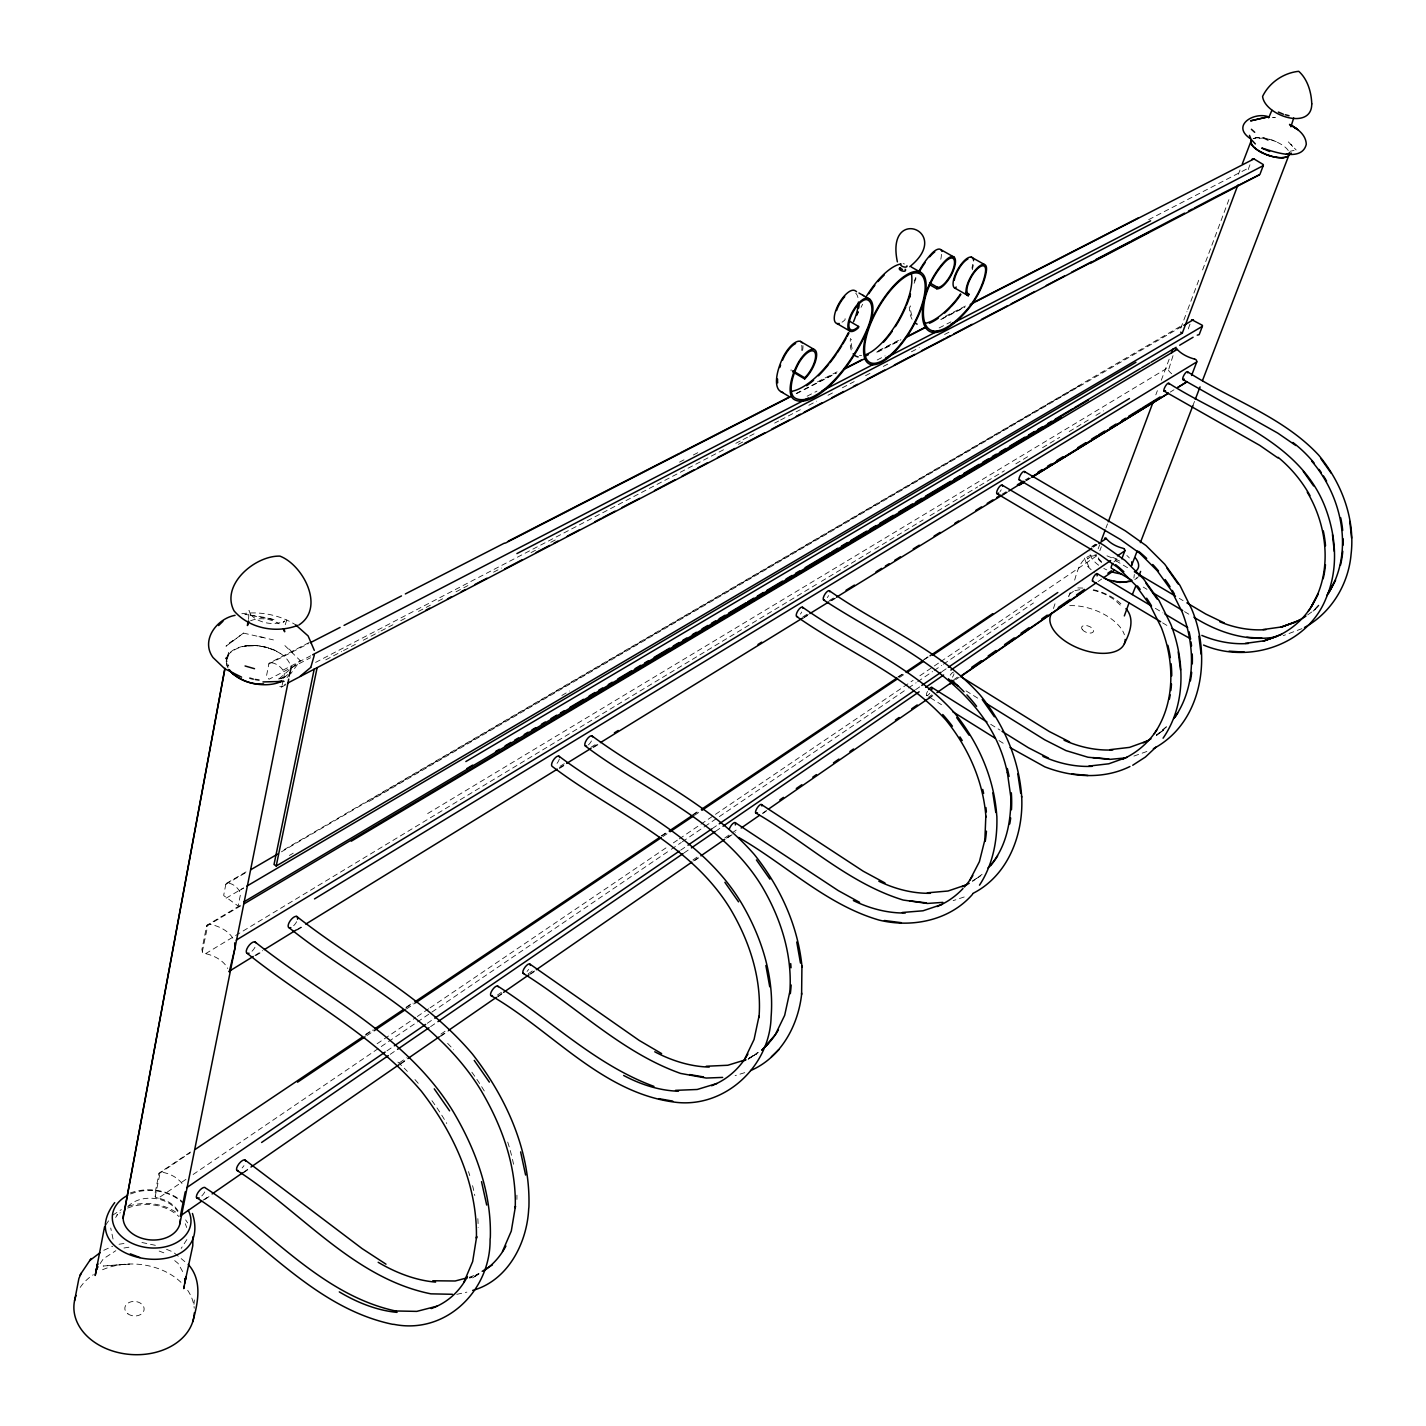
<?xml version="1.0" encoding="UTF-8"?>
<svg xmlns="http://www.w3.org/2000/svg" width="1426" height="1426" viewBox="0 0 1426 1426"><rect width="100%" height="100%" fill="white"/><g stroke="black" fill="none" stroke-linecap="round" stroke-linejoin="round"><path stroke-width="0.75" stroke-dasharray="5 3.75" d="M1084.366 558.083L1087.592 566.318L1094.384 572.842M791.073 370.867L791.091 369.708M226.235 660.612L228.73 652.27L226.271 659.739L225.754 657.832L228.784 666.12L227.839 664.676M193.989 1304.309L194.328 1299.942M290.779 670.47L291.546 666.352L289.318 673.856L290.476 672.323L283.774 677.885L285.075 676.94L278.712 678.954M248.587 619.401L249.015 610.488L250.833 615.266L249.764 613.804C258.231 623.198 272.919 625.871 284.558 621.344L283.114 622.253L287.054 619.098L285.147 624.998M190.478 1152.03L159.088 1173.099L154.757 1194.489L155.452 1196.984M239.924 905.563L206.77 925.331L201.886 949.556L202.599 952.318A5.508 3.601 12.7 0 0 203.775 953.049A5.704 3.529 14.2 0 0 205.647 953.673A30.427 20.231 7.9 0 1 227.75 968.521M155.131 1196.753L160.158 1172.564M202.26 952.033L207.929 924.672A5.526 4.563 13.3 0 1 209.319 924.369L211.28 924.547A30.641 20.142 8.2 0 1 233.543 939.449M225.825 884.298L223.793 894.744A2.852 2.086 33.7 0 0 223.846 895.706L238.035 905.902A2.834 1.248 76.4 0 0 238.338 905.207L240.406 894.762A2.834 1.248 77 0 0 240.459 893.728C239.318 888.238 231.565 881.856 226.235 883.514A2.87 2.086 34.6 0 0 225.843 884.298L246.983 871.946M309.175 642.52L269.264 663.108A3.03 2.299 37.2 0 0 268.837 663.981L266.573 675.55A3.012 2.299 36.3 0 0 266.626 676.601L269.033 679.257L310.529 657.742M283.114 680.291L281.974 686.066L285.913 683.999M283.507 678.366L284.273 674.498A3.012 1.39 78.7 0 0 284.255 672.751C282.455 667.475 275.093 662.056 269.621 662.787M289.139 676.922L290.886 668.206M1053.457 608.545L1055.062 603.501M1173.01 355.662L1168.518 369.994M1074.669 580.115C1077.699 569.152 1082.174 553.805 1096.665 554.839M1098.145 548.85L1099.713 544.696M1105.934 528.048L1107.503 523.877M1155.826 394.842L1157.377 390.688M1161.281 380.279L1169.855 357.373M1180.764 328.247L1186.985 311.599M1187.769 309.513L1199.462 278.284M1202.581 269.96L1204.917 263.721M1205.701 261.635L1229.854 197.127M1238.428 174.222L1239.996 170.068M1099.838 550.757L1101.353 546.728M1189.997 324.183L1188.535 328.069A1.872 1.283 83.7 0 0 1188.446 329.174L1189.017 330.547M1248.713 169.534L1248.623 169.124A1.943 1.39 86.6 0 1 1248.766 167.947L1250.317 163.794M1192.92 405.572L1194.507 401.419M227.019 659.115L229.123 653.946A32.709 19.091 10.2 0 0 227.304 666.192M1070.249 592.432L1068.68 596.46L1069.928 593.662L1069.25 594.499L1074.438 590.596L1073.457 590.952L1081.906 589.259M186.877 1239.55L181.191 1248.392M284.897 645.604L300.226 660.595L290.69 673.803L281.029 678.776M100.141 1263.596L103.332 1258.819L115.809 1250.709M115.649 1217.447L117.734 1214.328L116.7 1215.041L120.354 1212.724M105.774 1224.987L109.445 1219.551M1133.902 578.047L1134.33 574.464M1166.201 726.814L1156.45 735.317A121.299 97.289 54.1 0 0 1166.539 726.868M1318.604 605.123L1314.398 609.686A111.442 93.884 53.7 0 0 1318.907 605.266L1312.989 611.219M1317.285 606.977L1314.469 610.025L1317.428 606.852M279.799 686.619L281.653 686.869A2.995 1.39 78.1 0 0 281.974 686.084M1166.521 726.886L1156.557 735.139M243.489 633.091L225.985 646.21L243.489 633.091L273.435 639.918M278.961 678.901L300.226 660.595M1134.775 579.633L1138.037 577.12M1307.678 614.909L1312.776 611.255M1156.45 735.317L1163.616 730.201L1158.304 733.73M980.393 875.885L973.976 880.252M399.458 1062.762L406.695 1057.771M440.937 1034.1L446.516 1030.249M497.335 995.134L501.382 992.336M528.19 973.815L533.627 970.054M692.911 859.967L699.221 855.618M724.871 837.9L737.919 828.88M928.13 697.439L931.873 694.854M953.851 679.667L957.506 677.136M203.116 1200.157L208.927 1196.147M243.668 1172.101L249.996 1167.734M400.706 1063.493L406.463 1059.518M440.295 1036.114L447.479 1031.141M497.924 996.257L503.414 992.46M530.632 973.637L534.5 970.963M693.606 860.912L699.132 857.097M726.494 838.167L730.219 835.583M762.874 812.998L766.511 810.485M928.665 698.348L934.066 694.605M955.67 679.649L959.27 677.172M204.881 1199.462L210.371 1195.665M243.293 1172.903L248.784 1169.106M400.563 1064.081L406.054 1060.284M440.812 1036.256L448.12 1031.194M497.496 997.024L502.986 993.227M530.419 974.243L534.073 971.712M695.05 860.359L698.704 857.828M727.973 837.579L735.281 832.517M762.589 813.622L766.225 811.109M927.916 699.239L933.37 695.478M1098.002 581.594L1101.656 579.063M390.171 1054.367L396.588 1049.964M430.581 1026.667L436.267 1022.763M684.052 852.944L690.255 848.684M715.709 831.233L722.608 826.51M386.999 1050.819L392.845 1046.827M427.319 1023.28L432.934 1019.43M680.612 850.217L686.566 846.153M712.287 828.577L719.239 823.818M915.581 689.685L919.966 686.69M942.016 671.61L946.507 668.562M185.915 1179.391L158.339 1198.143A28.627 20.837 5.4 0 1 178.981 1212.777M193.116 1174.489L670.47 849.843M671.289 849.29L681.325 842.463M682.323 841.786L704.391 826.777M704.854 826.456L906.633 689.221M908.469 687.974L916.134 682.769M917.667 681.717L932.586 671.575M934.208 670.47L941.713 665.354M943.406 664.213L1033.493 602.948M377.106 1043.743L415.768 1017.522M417.283 1016.506L428.656 1008.788M430.064 1007.843L666.388 847.614M673.339 842.891L677.421 840.146M679.257 838.898L913.103 680.345M919.877 675.764L938.896 662.858M940.732 661.611L1096.505 555.997M365.858 1034.26L371.402 1030.535M406.481 1006.97L412.025 1003.262M661.201 835.921L666.744 832.214M692.59 814.852L698.116 811.127M897.774 677.065L903.318 673.339M923.656 659.685L929.199 655.96M1091.835 546.728L1095.542 544.233M158.714 1173.901L190.157 1152.796M365.288 1035.151L373.238 1029.822M405.661 1008.039L412.987 1003.12M661.735 836.028L667.279 832.303M693.179 814.906L699.506 810.663M898.451 677.029L903.995 673.304M924.333 659.632L928.201 657.047M366.821 1035.615L373.238 1031.301M406.481 1008.948L416.053 1002.514M662.84 836.616L668.669 832.695M694.515 815.315L700.932 811.002M899.467 677.528L905.189 673.678M1093.35 547.192L1097.04 544.714M972.443 880.983L979.769 876.152M749.167 1058.092L757.616 1052.602M748.24 1059.072L758.4 1052.477M103.777 1250.299L112.725 1246.217M748.169 1059.144L756.422 1053.85L749.256 1058.128M112.672 1215.166L121.353 1209.622M229.301 642.894L233.472 640.292M560.044 766.297L565.659 762.839M590.899 747.313L597.476 743.267M802.963 616.781L807.045 614.267M829.183 600.649L834.798 597.191M1002.318 494.073L1006.132 491.738M1025.08 480.063L1028.877 477.728M254.969 955.402L262.705 950.643M296.786 929.645L303.898 925.26M559.188 768.008L565.641 764.033M592.913 747.242L599.722 743.035M804.211 617.066L808.292 614.553M830.467 600.899L834.513 598.403M1003.013 494.608L1007.808 491.649M1026.007 480.455L1029.643 478.209M1026.738 480.473L1030.517 478.156M255.789 955.58L261.546 952.033M297.303 929.984L303.168 926.383M559.598 768.329L566.086 764.336M593.59 747.384L599.259 743.891M803.284 618.171L808.952 614.677M831.661 600.667L835.458 598.332M1002.941 495.143L1007.825 492.13M1170.211 392.114L1173.972 389.797M205.647 953.637L817.169 583.947M821.394 581.398L873.692 549.776M874.762 549.117L923.139 519.884M930.055 515.695L951.017 503.021M952.925 501.863L977.701 486.89M979.609 485.731L1004.403 470.758M1015.829 463.842L1029.34 455.678M1042.531 447.711L1059.678 437.336M1069.215 431.579L1088.27 420.046M1095.899 415.429L1103.528 410.831M427.657 813.569L1168.66 367.266M206.378 926.258L240.78 905.795M226.146 898.166L243.418 888.006M239.283 890.59L245.022 887.204M289.371 855.457L293.239 853.194M561.862 695.478L569.544 690.968M226.574 883.247L247.678 870.93M284.148 849.629L1182.439 325.164M281.421 851.839L1079.767 385.537M369.12 801.412L1181.922 326.447M325.788 659.828L341.58 651.575M343.523 650.559L355.395 644.356M363.238 640.256L379.084 631.985M380.992 630.987L392.899 624.766M400.706 620.684L406.713 617.547M418.442 611.415L430.402 605.177M438.156 601.112L444.217 597.957M456.053 591.772L467.906 585.587M493.556 572.183L501.453 568.065M531.06 552.593L538.957 548.475M550.793 542.29L556.728 539.188M738.312 444.342L744.229 441.258M281.421 687.118L285.343 685.05M315.609 662.395L725.281 448.834M735.816 443.326L741.734 440.242M743.053 439.565L748.989 436.463M749.63 436.124L755.548 433.041M774.657 423.076L778.614 421.026M780.592 419.993L800.342 409.69M808.827 405.269L816.706 401.152M828.007 395.269L834.46 391.9M842.356 387.783L854.192 381.615M865.529 375.698L871.946 372.364M883.318 366.429L889.236 363.345M911.41 351.794L919.307 347.677M944.547 334.504L950.857 331.224M283.079 670.095L310.743 655.782M679.525 462.131L685.46 459.065M693.357 454.983L699.293 451.917M807.098 396.196L816.991 391.098M877.168 359.994L885.083 355.894M939.128 327.962L950.928 321.866M1148.661 219.675L1248.766 167.947M817.312 381.972L837.08 371.847M878.559 350.582L900.198 339.477M945.438 316.287L967.078 305.182M268.819 663.981L308.426 643.661M796.189 393.433L835.796 373.113M876.669 352.151L900.893 339.727M941.998 318.622L963.798 307.446M796.51 393.683L836.474 373.184M877.721 352.026L897.56 341.83M940.768 319.656L964.849 307.303M1301.92 628.652L1283.222 635.675M1146.878 751.484L1133.153 756.35M964.208 896.972L953.138 900.644M744.746 1072.655L735.121 1075.632M128.803 1206.146C144.882 1200.87 163.794 1203.401 177.501 1213.294M127.627 1208.072C144.507 1201.441 165.452 1204.025 178.927 1216.521M130.319 1192.974C147.609 1186.753 168.678 1189.623 182.599 1201.886M250.584 620.756C259.871 616.995 270.637 618.706 279.104 623.768M469.279 1277.268L478.833 1273.685L469.635 1278.035A165.113 102.779 55.1 0 0 478.922 1273.864M1289.924 151.316L1294.077 150.407M456.783 1294.345L466.872 1292.134M1093.118 545.481L1096.772 544.732M1096.237 555.302L1090.89 556.336L1091.71 555.766L1087.325 558.992L1087.878 558.029L1086.719 562.004L1089.214 567.53M123.973 1248.017L132.547 1246.645M119.035 1244.256L124.668 1243.383M241.832 613.75C260.905 610.97 280.94 615.159 297.089 625.729M244.719 646.067L245.914 645.942M125.238 1264.238L103.171 1266.038L131.352 1263.989M253.454 645.8L244.523 646.21A32.709 19.091 10.2 0 1 278.034 651.985M1077.842 587.922L1084.437 588.1M1272.277 117.395L1275.29 117.627L1273.347 117.449M141.923 1242.492L156.985 1245.664M258.962 636.656L266.412 637.868M1264.327 138.072L1272.063 140.105M1093.403 589.687C1104.455 592.414 1115.221 597.654 1123.118 605.961M1093.172 590.311C1103.884 592.681 1113.991 598.064 1121.353 606.264M1106.986 555.837L1122.957 562.379M166.539 1249.336L173.116 1252.01L184.845 1261.618M159.159 1251.048L166.414 1253.811M1112.458 557.334L1117.717 559.366M1271.689 139.944L1277.072 142.101M280.726 653.643C265.379 644.588 242.598 640.898 228.606 654.231L226.181 661.664L227.643 665.657M1179.32 598.385L1183.099 600.631M1143.242 587.102L1146.967 589.312M1115.738 560.685L1130.622 569.527M1184.525 611.629L1190.175 614.998M1155.345 608.332L1162.956 612.859M1162.582 622.841L1168.286 626.246M966.026 690.879L979.216 699.079M990.678 724.283L1000.125 730.148M927.542 691.36A4.777 1.497 -58 0 0 926.65 695.442L941.517 704.711M998.966 740.593L1006.364 745.228M174.703 1260.62L178.018 1263.329L183.401 1272.901M1288.32 141.887L1296.145 149.944M289.282 649.08L292.9 653.09M1290.851 144.186L1292.633 146.468M185.63 1219.89L187.644 1222.866M185.273 1223.704L186.699 1227.519M113.046 1239.051L110.729 1228.036M1136.718 577.833L1136.843 578.76M1255.664 137.823A20.303 7.807 20 0 1 1259.14 137.573M1269.247 139.213A20.303 7.807 20 0 1 1288.73 151.334M182.011 1183.527A28.823 20.784 5.7 0 0 163.313 1172.439L161.477 1172.315A5.187 4.118 11.2 0 0 160.14 1172.528M155.398 1197.02A5.169 3.119 11.4 0 0 156.557 1197.644A5.365 3.03 12.9 0 0 158.322 1198.179M1098.359 557.798A3.529 2.157 -81.3 0 0 1098.733 558.564A18.609 9.376 20.5 0 0 1101.549 561.541M1113.92 561.933A4.367 1.248 -59.2 0 1 1116.095 561.167M204.756 1191.922A6.702 2.638 -51.2 0 1 201.173 1196.485M243.953 1165.648A6.577 2.567 -51.7 0 1 242.135 1167.93M528.618 969.395A5.775 2.121 -54.6 0 1 527.05 971.427M954.012 673.749A4.741 1.479 -58.2 0 1 952.425 677.225M950.197 675.229A4.741 1.479 -58.2 0 1 953.566 672.145M929.788 693.286A4.777 1.497 -58 0 1 926.65 695.442M1168.536 369.976A3.69 2.282 -78.2 0 0 1169.088 371.17A19.376 8.716 20.3 0 0 1172.101 374.075M254.987 947.22A7.005 3.03 -52.5 0 1 251.19 951.944M296.626 921.695A6.88 2.941 -53 0 1 292.9 926.347M559.331 758.935A6.132 2.442 -55.8 0 1 556.924 763.498M591.451 740.967A6.043 2.371 -56.1 0 1 588.261 745.014M801.733 612.039A5.508 1.996 -58 0 1 800.414 614.089M828.595 595.587A5.437 1.943 -58.2 0 1 827.276 597.601M1001.23 489.76A5.009 1.64 -59.4 0 1 1000.018 491.613M127.77 1206.663A28.627 20.837 5.4 0 1 153.705 1198.375A28.627 20.837 5.4 0 1 177.573 1211.405M228.089 668.01A32.673 19.073 10.2 0 1 261.011 646.156A32.673 19.073 10.2 0 1 287.018 677.564M1101.638 562.557A18.609 9.394 20.5 0 1 1096.719 555.98M1126.861 555.516A18.609 9.394 20.5 0 1 1129.321 557.94M1069.732 605.676A39.482 20.73 20.6 0 1 1124.401 634.784M1106.736 569.865A25.615 12.923 20.5 0 1 1103.777 568.421M1098.662 565.231A25.615 12.923 20.5 0 1 1089.981 550.882M1092.94 546.604A25.615 12.923 20.5 0 1 1095.453 545.249M80.195 1287.411A60.32 45.275 4.2 0 1 93.314 1274.701M102.547 1269.746A60.32 45.275 4.2 0 1 182.065 1283.418M187.697 1290.316A60.32 45.275 4.2 0 1 194.239 1308.212M130.711 1193.972A39.429 28.698 5.4 0 1 184.649 1205.059M982.104 874.263A133.064 100.301 54.5 0 1 972.585 881.286M756.422 1053.85A147.359 102.458 54.8 0 1 749.541 1058.039M447.604 1043.351A165.113 102.779 55.1 0 1 453.628 1049.75M471.863 1072.192A165.113 102.779 55.1 0 1 485.428 1092.886M507.727 1142.083A165.113 102.779 55.1 0 1 511.987 1157.217M512.487 1159.374A165.113 102.779 55.1 0 1 513.841 1165.755M516.925 1195.131A165.113 102.779 55.1 0 1 516.907 1199.444M397.907 1062.103A167.608 102.619 55.1 0 1 407.373 1071.372M414.966 1079.553A167.608 102.619 55.1 0 1 420.385 1085.828M431.953 1100.694A167.608 102.619 55.1 0 1 446.784 1123.51M468.494 1171.602A167.608 102.619 55.1 0 1 469.778 1175.63M472.576 1185.666A167.608 102.619 55.1 0 1 474.805 1195.576M477.853 1218.624A167.608 102.619 55.1 0 1 478.138 1227.447M903.139 263.667A3.351 1.497 17.6 0 1 904.458 263.988M861.589 355.591A50.783 19.572 -60.4 0 1 859.45 355.555M852.124 348.497A50.783 19.572 -60.4 0 1 851.304 339.352M861.054 307.321A50.783 19.572 -60.4 0 1 862.623 304.273M851.215 349.958A52.441 20.214 -60.4 0 1 850.449 338.372M972.603 264.398A34.171 12.638 -60.7 0 1 971.926 268.248M941.338 254.309A16.435 6.221 -60.8 0 1 940.108 261.564M912.087 319.281A72.423 27.041 -60.9 0 1 909.307 306.875M911.874 315.52A70.801 26.417 -60.9 0 1 910.269 305.841M972.282 269.746A35.775 13.244 -60.7 0 0 973.53 263.56A17.647 6.506 -60.8 0 0 973.584 260.352M914.119 283.293A34.759 13.084 -60.7 0 1 916.276 278.034M914.298 280.993A36.381 13.707 -60.7 0 1 915.866 277.375M842.017 322.205A18.788 7.433 -60.3 0 0 845.048 319.781L845.101 318.622A17.076 6.756 -60.3 0 1 842.338 320.814M855.707 293.203A36.22 14.349 -60.2 0 1 858.113 298.373M802.927 345.52A19.019 7.665 -59.8 0 1 801.769 353.541M801.644 345.413A17.29 6.97 -59.8 0 1 801.198 352.685M478.904 1273.935L472.059 1278.266L478.94 1273.935M1255.7 137.805L1253.115 138.625L1263.793 138.055L1255.7 137.805M263.846 617.28L244.88 614.303L275.111 619.829L263.846 617.28M1082.316 629.615A6.328 3.333 20.6 0 0 1092.779 632.413A6.328 3.333 20.6 0 0 1087.628 625.818A6.328 3.333 20.6 0 0 1082.316 629.615M128.001 1313.899A9.679 7.273 4.2 0 0 143.937 1310.512A9.679 7.273 4.2 0 0 131.477 1301.688A9.679 7.273 4.2 0 0 128.001 1313.899"/><path stroke-width="1.5" d="M789.701 993.548C792.892 956.062 781.127 919.004 762.268 886.954C722.073 820.217 645.051 791.216 585.373 746.03M750.575 1070.605C780.771 1057.646 798.025 1025.989 801.608 994.439L801.626 993.066M801.911 967.149L801.929 966.008C797.776 924.993 779.862 886.526 754.301 854.495C709.685 803.498 645.764 775.619 591.986 735.905M801.608 994.439L801.929 966.008M284.273 629.419L284.647 631.771L283.435 628.67M792.767 371.883L804.674 378.942L804.692 377.783A17.326 6.898 -59.7 0 0 814.799 352.24A17.326 6.898 -59.7 0 0 797.366 365.894A36.613 14.492 -59.8 0 0 795.12 398.086A75.204 29.75 -60.1 0 0 830.556 383.897L830.592 383.844A75.222 29.768 -60.1 0 0 866.972 329.495A36.292 14.189 -60.1 0 0 867.24 299.763A17.112 6.684 -60.3 0 0 850.039 318.889A17.112 6.684 -60.3 0 0 858.612 326.483L858.559 327.641A18.823 7.362 -60.3 0 1 849.13 319.299A18.823 7.362 -60.3 0 1 868.042 298.248A38.003 14.866 -60.1 0 1 870.252 322.846M1010.802 796.92C1011.23 822.053 1006.025 849.308 987.986 867.935M829.451 590.792C879.254 625.747 938.736 648.883 979.983 694.854C1003.637 723.909 1019.216 759.559 1021.711 797.134C1023.547 834.62 1007.968 875.635 972.96 893.389M1124.33 615.925L1129.107 602.681M1250.976 141.334L1242.331 163.83M298.979 624.945C325.449 607.708 303.203 565.053 279.942 556.122C255.379 555.374 220.264 584.624 234.042 610.845C249.229 628.616 276.412 633.643 297.731 625.372M185.576 1279.282L185.915 1276.84L183.74 1288.587L184.328 1285.913M96.219 1270.316L104.561 1226.806M74.58 1300.797L78.911 1278.427L81.371 1273.026M123.135 1218.232L224.969 668.206L124.24 1212.136A28.627 20.837 5.4 0 0 148.251 1239.693A28.627 20.837 5.4 0 0 180.246 1219.569M248.267 621.094L247.429 625.533L248.766 621.38L247.571 623.394M179.854 1223.882L288.712 679.097M180.353 1216.218L185.237 1191.833M228.98 971.427A5.508 0.945 80.9 0 0 229.283 971.819L235.183 947.185L234.809 944.19A5.472 1.854 -87.1 0 0 234.648 942.889M314.255 668.919L274.024 864.477L276.198 866.01L1182.314 333.096L1237.857 185.095M276.198 866.01L317 668.295M192.706 1321.813C197.964 1303.097 202.795 1280.441 188.196 1264.363M789.719 992.175L784.674 1015.33L775.281 1034.723L761.787 1050.285L768.632 1043.208M184.685 1283.436L192.777 1245.771L192.92 1236.805M97.093 1266.128L97.681 1263.703L95.185 1275.468L96.647 1268.837L95.898 1269.96L98.02 1266.787M1140.622 571.416L1138.982 576.051M310.815 667.315L314.308 655.194M1101.264 540.525L1105.168 530.133M1108.287 521.791L1153.474 401.08M1171.406 353.22L1172.956 349.049M1271.921 110.301L1268.641 117.841M1191.512 320.137A1.854 1.319 82.4 0 1 1191.797 319.727L1202.35 325.288A1.872 1.693 17.9 0 1 1202.332 326.358L1199.391 334.112A1.854 1.676 20.1 0 1 1198.999 334.7L1197.252 335.146M1251.868 159.641A1.943 1.39 86.1 0 1 1252.242 159.035L1253.686 158.749L1263.258 164.543A1.943 1.818 15.2 0 1 1263.222 165.666L1260.085 173.972A1.925 1.8 18.2 0 1 1259.657 174.596L1090.159 263.454M1121.799 558.832L1124.847 550.81A1.889 1.497 -19.4 0 0 1124.936 550.365L1124.419 549.135M1191.583 375.484L1196.753 361.937A1.979 1.622 -23.9 0 0 1196.842 361.438L1196.325 360.101A3.565 2.888 -5.4 0 0 1195.541 359.459A3.708 2.923 -1.5 0 0 1194.542 359.067M1293.721 117.93L1290.922 126.736L1290.423 124.668L1291.279 125.987M1124.383 643.643C1129.838 633.073 1135.185 618.848 1125.952 608.652M1137.199 550.917L1131.62 565.445A18.609 9.394 20.5 0 0 1131.62 561.88M1140.372 542.611L1192.92 405.572M1195.291 399.333L1200.068 386.874M1202.457 380.653L1289.211 154.329M1175.202 349.851L1176.468 348.835A3.708 1.729 81.6 0 1 1177.27 349.423A19.465 8.627 20.3 0 0 1194.525 359.067M1132.351 594.571L1135.595 586.442M463.967 1282.045L472.666 1261.529L476.676 1236.502L476.409 1238.249C477.567 1184.364 453.842 1133.135 421.383 1091.246C373.077 1034.349 304.914 999.751 247.34 953.459M502.487 1251.44L511.292 1231.048L515.463 1206.218L515.232 1207.929C516.604 1166.308 502.077 1126.005 481.097 1090.587C436.499 1016.791 354.094 980.143 289.175 927.791M744.711 1059.001L754.069 1039.483L759.024 1016.132L758.989 1017.54C762.001 979.573 749.933 942.158 730.825 909.717C690.148 842.178 612.467 812.357 552.201 766.404A6.132 2.442 -55.8 0 1 554.161 759.024A6.132 2.442 -55.8 0 1 559.491 757.117M929.431 284.594L936.739 288.747L937.47 287.303A16.47 6.15 -60.8 0 0 953.548 268.035A16.47 6.15 -60.8 0 0 945.224 261.831A34.812 12.941 -60.7 0 0 924.547 300.69A70.926 26.149 -60.9 0 0 933.014 330.921M933.05 330.939A70.961 26.167 -60.9 0 0 966.988 309.602A34.224 12.513 -60.7 0 0 985.491 271.671A16.06 5.847 -60.8 0 0 973.851 273.008A16.06 5.847 -60.8 0 0 969.02 294.326L968.29 295.735L955.42 288.409L956.151 287M969.823 880.181L979.395 861.678L984.867 839.861L985.829 816.135L985.936 817.062C983.334 781.377 968.254 747.634 945.866 720.005C904.85 674.498 845.921 651.29 796.581 616.442M1310.957 607.333L1318.23 593.769L1310.957 607.333A112.583 94.312 53.8 0 1 1277.429 636.139L1264.238 640.791L1245.361 643.393M1154.329 733.606C1175.487 702.537 1174.614 661.664 1161.37 627.654L1150.461 605.783L1135.88 585.498L1118.376 567.94M1174.899 717.242C1195.951 686.494 1195.327 645.978 1182.225 612.217L1171.459 590.578L1157.039 570.525L1139.713 553.181M1308.302 611.273C1333.096 576.104 1328.551 527.798 1307.232 492.113M1326.697 595.676L1335.538 580.132L1328.266 593.59C1354.219 552.201 1342.329 496.765 1311.724 461.151M979.502 885.154C992.852 864.887 997.54 840.324 996.863 816.367L996.738 815.422C994.047 777.74 978.129 742.09 954.475 712.893C912.836 666.352 852.837 642.716 802.553 607.226M89.767 1260.513L100.177 1252.634M79.838 1275.325L91.121 1258.498M1163.081 738.187C1186.004 704.925 1184.988 660.791 1170.817 624.303L1159.035 600.524L1143.634 579.081L1125.15 560.543L1103.867 545.32L1002.264 485.179M114.704 1202.617C67.45 1264.577 215.379 1286.27 192.439 1213.473M1104.544 538.315L1105.524 537.887A3.547 1.551 79.8 0 1 1106.255 538.529A18.681 9.322 20.5 0 0 1122.672 548.19A3.565 2.656 1 0 1 1123.652 548.547A3.405 2.638 -2.4 0 1 1124.437 549.135M218.588 625.568L222.973 621.255M771.395 1056.791L778.863 1049.643M972.621 894.191C949.823 920.59 911.856 928.166 878.986 920.055L877.97 919.752C825.601 904.155 785.37 864.227 738.686 837.472M1156.468 746.671L1145.399 757.046L1132.725 765.245M300.209 676.227L310.708 667.457M779.826 799.915L783.48 797.384M796.314 788.525L801.804 784.728M812.802 777.134L816.456 774.603M833.479 762.857L838.934 759.078M849.86 751.52L853.514 749.006M895.403 720.059L899.04 717.528M911.713 708.775L917.239 704.961M971.73 667.297L981.32 660.684M988.129 655.978L991.783 653.447M992.318 653.072L995.972 650.541M1004.564 644.623L1014.296 637.885M1020.998 633.251L1024.652 630.738M1025.294 630.292L1028.948 627.761M1041.782 618.902L1047.272 615.105M1058.27 607.512L1070.035 599.383M1076.577 594.856L1084.437 589.419M1107.842 573.252L1111.442 570.756M181.476 1215.112L201.601 1201.209M212.135 1193.918L242.776 1172.725M250.994 1167.038L399.155 1064.58M407.907 1058.52L439.386 1036.738M448.53 1030.41L496.319 997.362M503.574 992.353L529.01 974.742M536.336 969.698L691.806 862.16M700.915 855.85L724.729 839.379M741.199 828.007L759.488 815.351M768.329 809.237L927.756 698.954M936.918 692.626L953.869 680.897M960.678 676.191L1083.243 591.416M949.716 684.159L953.388 681.628M960.714 676.566L1096.166 582.86M1103.492 577.797L1114.472 570.204M261.6 1142.476L388.335 1055.614M397.515 1049.322L429.048 1027.718M437.925 1021.622L683.107 853.586M691.396 847.9L715.264 831.536M723.035 826.224L919.146 691.806M925.634 687.35L943.638 675.015M950.857 670.077L1110.64 560.543M1117.503 555.855L1124.847 550.81M186.663 1187.698L385.145 1052.085M394.342 1045.811L425.59 1024.456M434.77 1018.182L679.204 851.179M687.974 845.19L711.895 828.845M719.239 823.818L914.458 690.451M921.802 685.425L941.053 672.288M948.326 667.315L1057.807 592.503M195.612 1149.124L362.151 1037.272M375.091 1028.574L402.827 1009.947M414.806 1001.89L659.881 837.276M669.133 831.055L691.325 816.153M701.342 809.415L896.829 678.099M905.849 672.056L922.658 660.755M930.037 655.8L992.763 613.679M297.535 1082.191L365.003 1036.845M374.111 1030.713L405.109 1009.875M415.715 1002.745L661.29 837.65M670.095 831.732L693.678 815.886M701.895 810.342L897.631 678.776M906.847 672.555L923.495 661.379M932.64 655.229L1091.763 548.261M1098.876 543.466L1106.273 538.511M1304.451 627.493C1331.118 613.037 1348.479 584.339 1351.064 554.393C1355.342 518.565 1341.385 482.523 1318.693 455.126C1282.919 416.713 1231.066 399.779 1187.68 371.883M1153.349 748.703C1202.475 722.768 1211.957 656.37 1191.583 608.902L1179.926 585.373L1164.703 564.179L1146.13 545.641L1125.31 530.846L1024.545 471.578M482.184 1271.332L492.451 1264.844M614.41 732.839L618.207 730.504M757.972 644.481L761.716 642.163M846.028 590.275L854.441 585.088M875.992 571.826L881.607 568.368M885.35 566.069L889.093 563.769M894.708 560.311L900.376 556.817M913.228 548.921L919.289 545.195M934.083 536.087L940.073 532.397M954.939 523.235L958.718 520.9M975.794 510.401L981.48 506.907M987.166 503.396L992.906 499.866M996.649 497.567L1000.446 495.232M1017.362 484.804L1023.191 481.222M1038.075 472.077L1042.156 469.564M1047.468 466.284L1051.229 463.967M1056.898 460.473L1063.012 456.73M1077.682 447.693L1085.756 442.72M1091.443 439.226L1097.129 435.714M1098.466 434.894L1104.722 431.044M1109.802 427.925L1116.095 424.039M1121.781 420.545L1125.577 418.21M1128.59 416.356L1136.95 411.205M1137.877 410.635L1141.602 408.353M1142.636 407.711L1152.761 401.472M1154.008 400.706L1160.211 396.891M230.513 970.464L253.24 956.472M264.38 949.591L296.376 929.895M305.77 924.101L557.316 769.149M566.675 763.391L591.024 748.4M600.453 742.59L802.695 618.011M809.897 613.572L828.827 601.915M836.402 597.244L1002.353 495.018M1008.699 491.114L1024.189 481.56M1031.426 477.122L1154.49 401.312M1019.198 485.125L1024.848 481.631M1032.388 476.979L1168.233 393.326M1177.662 387.516L1187.109 381.705L1177.716 387.48M1019.982 484.644L1023.743 482.327M1033.119 476.534L1168.34 393.273M314.504 898.915L1196.753 361.937M236.217 940.126L1129.41 398.549M244.042 901.802L1088.234 400.171M244.452 903.603L1061.069 417.747M351.277 841.197L1177.27 349.406M466.89 768.561L472.63 765.138M495.553 751.538L499.403 749.256M505.107 745.851L510.865 742.429M514.661 740.183L518.511 737.902M524.215 734.515L528.066 732.215M531.862 729.969L535.677 727.706M541.417 724.283L545.285 722.002M550.971 718.615L556.746 715.192M560.525 712.947L564.393 710.647M570.079 707.26L583.519 699.293M589.188 695.924L594.981 692.483M598.742 690.237L602.628 687.938M608.296 684.569L612.2 682.252M617.85 678.901L631.308 670.897M635.051 668.687L640.791 665.282M644.605 663.001L648.527 660.684M654.16 657.333L669.56 648.188M673.268 645.978L679.132 642.502M682.822 640.31L686.797 637.957M692.376 634.641L696.351 632.271M701.931 628.955L707.831 625.461M711.485 623.287L715.495 620.916M719.132 618.741L725.068 615.23M728.686 613.073L746.101 602.717M747.794 601.719L753.766 598.171M757.349 596.05L763.338 592.503M766.903 590.364L782.464 581.131M786.011 579.027L792.036 575.444M795.565 573.341L799.683 570.899M805.12 567.673L830.271 552.735M831.875 551.791L837.9 548.208M841.429 546.105L847.454 542.54M850.983 540.436L866.527 531.203M870.092 529.082L876.081 525.534M879.646 523.413L893.246 515.339M898.754 512.059L912.337 504.002M915.955 501.845L921.873 498.334M925.51 496.177L950.5 481.328M954.172 479.154L960.055 475.66M963.726 473.468L979.092 464.359M982.853 462.131L988.61 458.709M992.407 456.445L996.221 454.181M1000.036 451.917L1005.776 448.513M1009.555 446.267L1024.884 437.158M1028.592 434.966L1034.438 431.49M1038.11 429.315L1042.085 426.944M1047.629 423.647L1051.639 421.276M1055.24 419.137L1072.655 408.781M1074.277 407.818L1140.337 368.585M1141.46 367.926L1149.766 362.988M1151.014 362.257L1176.147 347.32M1179.676 345.235L1193.099 337.249M465.839 761.555L1202.332 326.358M246.93 886.081L1135.952 362.293M250.833 869.7L277.767 853.978M1183.83 325.324L1193.437 319.709M899.717 267.999L902.498 269.496M425.875 610.185L429.814 608.118M447.479 598.867L451.489 596.763M461.24 591.665L465.286 589.544M475.001 584.464L486.961 578.207M504.697 568.921L522.433 559.652M536.229 552.432L549.652 545.392M553.965 543.146L557.905 541.078M567.281 536.176L579.58 529.741M594.66 521.845L601.255 518.387M602.467 517.745L615.052 511.168M622.021 507.513L639.632 498.316M654.463 490.544L661.147 487.05M662.341 486.426L674.801 479.902M682.038 476.106L693.874 469.92M698.063 467.728L707.759 462.648M717.456 457.586L734.907 448.441M744.604 443.361L764.817 432.791M771.751 429.155L789.255 419.993M796.332 416.303L800.271 414.235M804.211 412.167L821.946 402.881M831.804 397.729L843.782 391.455M853.479 386.393L857.418 384.325M867.151 379.227L884.655 370.083M894.352 365.003L914.565 354.414M921.517 350.778L944.796 338.604M946.098 337.909L950.037 335.859M953.976 333.791L972.015 324.344M981.569 319.353L1007.219 305.93M1011.123 303.881L1034.777 291.51M1046.31 285.467L1064.331 276.038M1071.586 272.241L1091.924 261.6M1095.863 259.532L1102.672 255.967M1103.742 255.414L1129.909 241.725M1131.335 240.976L1184.543 213.134M1188.482 211.066L1192.421 208.998M1194.204 208.071L1219.996 194.578M1221.03 194.025L1259.354 174.828M287.874 682.983L1148.75 232.26M312.651 654.784L808.31 398.068M822.107 390.92L873.924 364.093M885.778 357.944L937.149 331.331M950.999 324.165L1150.568 220.798M516.907 553.591L1263.222 165.666M310.369 642.663L340.101 627.422M344.058 625.39L401.49 595.925M405.341 593.947L504.447 543.11M508.191 541.185L679.489 453.308M680.648 452.702L788.275 397.498M846.973 367.391L861.518 359.922M908.344 335.894L924.191 327.766M975.598 301.385L1138.037 218.053M505.41 543.092L790.984 396.517M844.049 369.298L864.138 358.978M905.421 337.802L925.242 327.624M970.215 304.54L1253.989 158.91M1287.072 156.717C1276.092 160.728 1255.967 151.316 1252.206 145.096M1129.945 766.511C1103.403 779.683 1071.799 777.33 1044.795 766.832L1010.054 747.545M1299.139 620.346L1280.887 627.208L1294.897 622.271A111.442 93.884 53.7 0 0 1305.949 616.103M1264.238 640.791L1281.707 634.214M1291.261 153.117L1286.199 154.311M1147.698 740.825L1129.535 747.384L1109.856 749.684M1127.039 757.259L1108.768 763.801L1088.965 766.065M1294.897 622.271L1281.76 626.923L1263.008 629.561M909.77 266.698C953.762 231.226 885.243 204.916 897.382 261.867M1263.347 641.076L1277.429 636.139M235.076 615.337C216.912 618.563 200.371 640.31 213.044 657.564L224.72 668.723L241.582 677.154M966.935 884.601L948.005 891.018L927.363 892.819M942.069 904.405L923.032 910.786L902.266 912.497M745.495 1059.803L727.813 1065.258L706.244 1066.256M716.939 1083.475L697.207 1089.482L675.514 1090.355M472.683 1290.423C507.834 1280.673 527.05 1243.205 528.69 1208.856L528.903 1207.162C530.704 1151.049 506.248 1097.467 472.345 1053.939C423.772 996.685 355.003 962.283 296.644 916.383M467.265 1277.803L455.161 1280.994L432.738 1280.762M436.98 1306.18L416.766 1311.385L394.253 1310.94M1129 581.202L1123.563 582.289L1113.759 581.362M1131.157 581.291L1119.749 582.432L1108.537 579.954M263.56 683.892C250.887 685.14 237.482 679.204 229.105 669.667M277.767 681.788L281.831 681.2A32.673 19.073 10.2 0 1 230.549 671.468M1274.897 637.119C1246.52 641.771 1217.804 632.271 1193.936 617.226M1282.241 157.698L1283.257 157.609M1124.508 758.008L1109.891 759.381L1087.931 757.224L1065.971 750.593L1044.723 739.809L986.756 703.767M942.871 902.373L927.381 903.46L903.246 900.056C848.007 883.175 805.03 841.269 755.637 812.891M722.643 1077.414L706.226 1078.056L680.63 1073.439C621.362 1052.441 575.837 1005.865 523.003 973.263M262.972 681.931L284.024 681.396M452.416 1294.291L430.919 1293.845C353.452 1278.302 301.1 1211.334 236.983 1170.443M1246.805 637.279L1262.01 638.224M1229.069 651.147L1244.363 652.145M1092.869 757.58L1108.875 759.024M1071.889 773.979L1088.002 775.477M1269.015 117.003C1254.951 111.157 1230.531 125.167 1250.21 138.536M909.592 900.822L926.454 902.908M884.387 920.501L901.375 922.693M1275.094 157.092L1276.787 157.341M255.218 679.471L259.015 680.077M689.667 1074.562L703.481 1076.915M658.865 1098.662L672.769 1101.122M396.071 1311.1C320.03 1294.79 268.605 1228.677 205.558 1188.036A6.702 2.638 -51.2 0 0 198.018 1192.493A6.702 2.638 -51.2 0 0 199.123 1197.893M1285.272 114.74L1289.051 115.72M1203.544 645.051C1248.623 664.177 1307.428 645.354 1326.037 598.314C1338.337 570.115 1336.376 537.62 1325.913 509.171C1300.833 440.794 1224.987 418.923 1168.91 383.344M245.076 665.978L254.523 668.705M249.746 678.116L253.329 679.15M1267.054 154.81L1269.336 155.577M130.283 1253.828L139.944 1257.554M1105.097 578.671L1108.662 580.061M653.946 1086.38C595.266 1064.883 549.634 1019.091 497.531 985.972M1269.621 151.495L1261.76 148.072C1273.347 151.37 1301.778 162.546 1306.287 144.311C1305.949 134.561 1297.303 128.554 1289.514 124.418L1296.626 128.857L1293.881 126.914M1278.356 112.066L1283.4 114.24M1263.115 137.698L1267.981 140.033M1224.274 622.948L1205.79 614.053L1186.878 602.859M1190.763 638.866L1172.083 628.527M1069.589 741.876L1049.322 731.538L960.946 676.708M1048.449 758.026L1028.413 747.759L1001.997 731.324M1260.014 151.53L1262.277 152.742M884.958 882.961L863.283 871.25L761.823 804.781M859.593 902.337L838.256 890.608L735.174 822.606M1180.675 332.169L1182.314 333.096M940.982 249.746L954.19 257.197M971.284 257.108L984.207 264.398M1182.796 379.476L1277.749 433.094L1295.806 445.518M1163.973 391.009L1259.693 445.34L1277.892 457.924M965.794 292.49L969.02 294.326M911.285 267.001L920.822 272.437M929.574 282.794L937.47 287.303M850.466 331.402L836.937 323.524M858.969 293.007L863.496 295.628M849.611 321.242L858.612 326.483M800.449 341.42L814.157 349.477M661.628 1053.6L639.205 1040.427L530.044 964.172M1019.198 479.849L1120.622 539.616L1139.962 553.395M862.997 295.325L870.127 299.549M1175.541 596.157L1134.347 571.737M792.803 370.724L804.692 377.783M996.845 493.556L1099.143 554.197L1118.661 568.154M1132.03 580.453L1111.514 568.279A4.367 1.248 -59.2 0 1 1112.815 563.413M1152.564 592.628L1182.653 610.506M1097.271 573.68L1151.548 606.068M1164.864 614L1187.68 627.583M802.125 342.864A19.019 7.665 -59.8 0 0 782.856 357.748A38.27 15.347 -59.8 0 0 780.682 391.49L789.719 396.874M1160.675 621.718L1092.512 581.059M823.533 599.9C893.122 645.657 988.254 681.575 1007.416 772.981M949.056 680.327L958.486 686.191M986.917 721.93L931.838 687.421M952.657 711.645L995.277 738.276M386 1264.185L362.115 1248.606L245.129 1160.087M558.885 756.119C620.916 802.785 700.023 833.854 741.502 903.139C761.68 937.399 774.371 976.935 771.092 1017.023L771.056 1018.431C768.988 1067.646 723.428 1109.072 674.035 1102.066C601.505 1092.405 551.862 1030.677 491.186 995.74M1291.136 125.007L1297.892 129.73M254.933 941.873C322.793 996.008 406.998 1035.365 453.397 1111.941C475.874 1149.837 491.596 1192.885 490.33 1237.429L490.081 1239.194C490.865 1290.209 446.071 1334.7 394.182 1324.398L392.364 1324.255C313.934 1307.731 261.421 1239.372 196.503 1197.608M295.842 625.016L308.123 635.943L314.308 650.381M1254.898 148.001L1256.342 149.16M1251.404 129.285L1254.702 132.297M1255.343 143.937L1251.083 139.338L1249.461 135.345M1320.993 458.833L1331.189 473.218M1303.293 471.4L1313.613 485.927M1167.003 568.243L1178.108 583.947M1145.934 583.216L1157.163 599.08M982.229 699.506L994.403 716.797M956.703 717.635L969.038 735.156M756.422 859.931L769.915 879.165M724.889 882.337L738.561 901.856M474.234 1060.409L489.35 1082.102M434.253 1088.822L449.6 1110.854M481.525 1181.655L486.694 1205.041M520.633 1151.923L525.606 1175.042M1250.905 140.924L1251.636 144.472M765.869 965.473L769.737 986.792M796.742 941.998L800.485 963.085M992.835 792.892L995.811 812.463M1017.825 773.89L1020.713 793.266M1021.586 796.225L1021.711 797.134M1007.326 772.286L1010.927 797.829M1178.215 651.949L1180.532 670.006M1198.856 636.246L1201.102 654.142M1332.472 534.661L1334.308 551.434M1349.816 521.47L1351.598 538.101M184.685 1278.534L184.988 1281.956M1289.229 152.742A20.303 7.807 20 0 1 1268.587 155.434A20.303 7.807 20 0 1 1251.351 139.98M1093.118 581.148A4.421 1.266 -59 0 1 1092.976 578.296A4.421 1.266 -59 0 1 1096.38 573.733A4.421 1.266 -59 0 1 1097.022 575.908M238.285 1170.603A6.577 2.567 -51.7 0 1 239.015 1163.705A6.577 2.567 -51.7 0 1 245.611 1161.281M492.451 995.544A5.864 2.157 -54.3 0 1 492.184 990.214A5.864 2.157 -54.3 0 1 498.155 986.756M523.93 973.566A5.775 2.121 -54.6 0 1 525.178 966.971A5.775 2.121 -54.6 0 1 530.276 965.384M729.292 829.094A5.258 1.8 -56.5 0 1 733.552 823.034A5.258 1.8 -56.5 0 1 735.335 824.941M757.473 812.784A5.187 1.747 -56.7 0 1 755.691 811.144A5.187 1.747 -56.7 0 1 759.523 805.227A5.187 1.747 -56.7 0 1 761.876 805.975M950.001 679.952A4.741 1.479 -58.2 0 1 948.611 678.723M928.683 689.578A4.777 1.497 -58 0 1 931.517 687.296A4.777 1.497 -58 0 1 931.748 689.703M1184.293 379.12A4.581 1.355 -60.3 0 1 1182.796 378.033A4.581 1.355 -60.3 0 1 1185.808 372.578A4.581 1.355 -60.3 0 1 1187.751 372.863M1165.505 390.653A4.617 1.373 -60.2 0 1 1163.973 389.565A4.617 1.373 -60.2 0 1 1167.003 384.075A4.617 1.373 -60.2 0 1 1168.999 384.325M249.051 953.245A7.005 3.03 -52.5 0 1 248.035 946.793A7.005 3.03 -52.5 0 1 255.896 942.818M290.833 927.613A6.88 2.941 -53 0 1 288.462 924.155A6.88 2.941 -53 0 1 294.326 916.865A6.88 2.941 -53 0 1 297.553 919.235M586.621 746.03A6.043 2.371 -56.1 0 1 586.585 739.827A6.043 2.371 -56.1 0 1 592.556 736.903M797.544 616.531A5.508 1.996 -58 0 1 798.007 610.56A5.508 1.996 -58 0 1 802.927 608.225M824.478 600.007A5.437 1.943 -58.2 0 1 825.012 594.072A5.437 1.943 -58.2 0 1 829.807 591.808M1019.911 480.027A4.955 1.604 -59.5 0 1 1020.82 474.359A4.955 1.604 -59.5 0 1 1024.741 472.576M998.735 493.04A5.009 1.64 -59.4 0 1 996.703 492.077A5.009 1.64 -59.4 0 1 999.965 486.106A5.009 1.64 -59.4 0 1 1002.478 486.195M1125.185 639.436A39.482 20.73 20.6 0 1 1081.3 649.293A39.482 20.73 20.6 0 1 1051.889 613.127M1135.524 558.083A25.615 12.923 20.5 0 1 1135.684 571.238M1121.602 573.894A25.615 12.923 20.5 0 1 1111.585 571.755M194.328 1312.847A60.32 45.275 4.2 0 1 125.007 1353.862A60.32 45.275 4.2 0 1 76.024 1295.485M188.25 1210.335A39.429 28.698 5.4 0 1 169.409 1245.682A39.429 28.698 5.4 0 1 118.358 1233.116A39.429 28.698 5.4 0 1 127.609 1195.416M233.757 674.569A32.709 19.091 10.2 0 1 229.229 669.703M1157.146 729.363A122.654 97.681 54.2 0 1 1122.458 759.292M1092.013 766.332A122.654 97.681 54.2 0 1 1042.869 756.386M1115.667 564.714A122.654 97.681 54.2 0 1 1123.866 571.737M1137.395 585.943A122.654 97.681 54.2 0 1 1140.158 589.366M1146.629 598.207A122.654 97.681 54.2 0 1 1151.352 605.622M1167.876 645.336A122.654 97.681 54.2 0 1 1170.336 657.618M1171.12 663.732A122.654 97.681 54.2 0 1 1171.744 675.853M1171.477 683.999A122.654 97.681 54.2 0 1 1170.835 690.54M1170.193 694.836A122.654 97.681 54.2 0 1 1169.391 699.043M1150.942 738.846A121.299 97.289 54.1 0 1 1143.153 742.839M1112.886 749.933A121.299 97.289 54.1 0 1 1064.081 740.237M1138.643 551.327A121.299 97.289 54.1 0 1 1146.682 558.404M1152.761 564.5A121.299 97.289 54.1 0 1 1158.518 570.988M1165.167 579.544A121.299 97.289 54.1 0 1 1170.051 586.746M1172.332 590.435A121.299 97.289 54.1 0 1 1174.489 594.179M1189.088 631.754A121.299 97.289 54.1 0 1 1190.353 637.832M1191.013 641.896A121.299 97.289 54.1 0 1 1191.548 645.942M1192.225 653.981A121.299 97.289 54.1 0 1 1192.296 663.892M1191.69 672.377A121.299 97.289 54.1 0 1 1190.389 680.879M1177.698 713.036A121.299 97.289 54.1 0 1 1173.848 718.561M969.181 883.282A133.064 100.301 54.5 0 1 962.069 886.74M930.412 893.3A133.064 100.301 54.5 0 1 878.844 881.232M951.623 680.238A133.064 100.301 54.5 0 1 963.994 691.77M966.917 694.872A133.064 100.301 54.5 0 1 976.614 706.316M1007.326 768.507A133.064 100.301 54.5 0 1 1009.091 776.439M1011.319 792.785A133.064 100.301 54.5 0 1 1011.462 809.754M1010.678 817.954A133.064 100.301 54.5 0 1 1009.733 823.925M997.647 855.903A133.064 100.301 54.5 0 1 990.5 865.778M962.996 888.523A134.686 100.64 54.5 0 1 937.132 906.544M905.314 913.014A134.686 100.64 54.5 0 1 853.39 900.59M942.729 714.479A134.686 100.64 54.5 0 1 952.408 726.208M959.912 736.885A134.686 100.64 54.5 0 1 962.229 740.575M982.728 789.416A134.686 100.64 54.5 0 1 983.637 793.426M985.936 807.562A134.686 100.64 54.5 0 1 986.346 811.947M986.435 831.162A134.686 100.64 54.5 0 1 985.223 841.376M972.817 875.582A134.686 100.64 54.5 0 1 964.35 887.043M745.923 1059.839A147.359 102.458 54.8 0 1 742.197 1061.443M709.239 1067.076A147.359 102.458 54.8 0 1 654.748 1051.782M790.699 963.584A147.359 102.458 54.8 0 1 791.038 967.773M791.145 984.974A147.359 102.458 54.8 0 1 790.325 993.655M778.471 1029.768A147.359 102.458 54.8 0 1 764.318 1047.54M747.937 1054.01A149.356 102.619 54.8 0 1 711.61 1085.756M678.491 1091.229A149.356 102.619 54.8 0 1 623.643 1075.454M435.59 1282.099A165.113 102.779 55.1 0 1 378.175 1262.295M505.909 1246.021A165.113 102.779 55.1 0 1 484.091 1270.691M467.407 1276.555A167.608 102.619 55.1 0 1 431.222 1308.569M397.052 1312.366A167.608 102.619 55.1 0 1 339.299 1291.885M1248.374 643.482A112.583 94.312 53.8 0 1 1201.833 635.408M1278.106 457.318A112.583 94.312 53.8 0 1 1309.977 495.606M1323.292 530.864A112.583 94.312 53.8 0 1 1325.52 545.801M1325.467 564.678A112.583 94.312 53.8 0 1 1323.168 578.742M1266.003 629.615A111.442 93.884 53.7 0 1 1219.765 621.754M1292.936 442.488A111.442 93.884 53.7 0 1 1314.184 463.111M1319.032 469.404A111.442 93.884 53.7 0 1 1321.314 472.666M1323.506 475.999A111.442 93.884 53.7 0 1 1326.59 481.097M1340.707 517.727A111.442 93.884 53.7 0 1 1342.686 530.436M1343.203 538.85A111.442 93.884 53.7 0 1 1343.167 545.106M1342.775 551.256A111.442 93.884 53.7 0 1 1340.476 565.213M900.644 267.749A3.351 1.497 17.6 0 0 900.18 270.013A3.351 1.497 17.6 0 0 905.082 271.065L905.653 269.977A3.351 1.497 17.6 0 0 905.136 269.264M906.954 265.824A3.351 1.497 17.6 0 1 903.763 266.912A3.351 1.497 17.6 0 1 900.626 264.238M906.651 304.932A52.441 20.214 -60.4 0 0 910.43 293.899A72.423 27.041 -60.9 0 0 909.948 297.018M905.866 306.822A52.441 20.214 -60.4 0 1 895.35 326.643M892.177 331.385A52.441 20.214 -60.4 0 1 883.407 342.311M868.398 354.646A52.441 20.214 -60.4 0 1 865.546 355.93M858.167 356.928A52.441 20.214 -60.4 0 1 853.14 353.808M857.989 312.258A52.441 20.214 -60.4 0 0 856.794 315.057A37.932 15.026 -60.2 0 0 857.846 311.545M866.099 296.822A52.441 20.214 -60.4 0 1 900.965 263.935M859.147 304.986A37.932 15.026 -60.2 0 1 858.63 308.176M856.563 291.724A37.932 15.026 -60.2 0 0 854.441 290.405A18.788 7.433 -60.3 0 0 837.276 306.857A18.788 7.433 -60.3 0 0 839.237 323.488M911.214 273.132A50.783 19.572 -60.4 0 1 899.325 318.782A50.783 19.572 -60.4 0 1 866.188 354.468M868.844 293.72A50.783 19.572 -60.4 0 1 874.869 285.343M877.988 281.546A50.783 19.572 -60.4 0 1 884.191 275.093M917.15 324.165A72.423 27.041 -60.9 0 1 915.207 322.989M934.779 251.939A16.435 6.221 -60.8 0 0 931.98 254.327A34.759 13.084 -60.7 0 0 929.645 256.858M919.823 270.976A34.759 13.084 -60.7 0 1 925.064 262.669M936.739 288.747A18.11 6.773 -60.8 0 0 954.422 267.553A18.11 6.773 -60.8 0 0 945.26 260.726A36.452 13.565 -60.7 0 0 925.028 295.574M960.839 294.487A35.775 13.244 -60.7 0 1 954.244 303.221A72.459 27.058 -60.9 0 1 951.017 306.786M949.93 307.909A72.459 27.058 -60.9 0 1 944.565 313.078M938.272 318.176A72.459 27.058 -60.9 0 1 929.413 323.274M923.602 301.456A72.548 26.755 -60.9 0 0 932.283 332.365L932.319 332.365A72.583 26.773 -60.9 0 0 967.042 310.529A35.846 13.101 -60.7 0 0 986.418 270.815A17.665 6.435 -60.8 0 0 973.619 272.295A17.665 6.435 -60.8 0 0 968.29 295.735M960.482 293.952A34.171 12.638 -60.7 0 1 954.172 302.294A70.837 26.452 -60.9 0 1 925.153 323.346M955.42 288.409A17.647 6.506 -60.8 0 1 959.27 266.965A17.647 6.506 -60.8 0 1 973.584 260.352M954.244 280.316A16.043 5.9 -60.8 0 1 967.88 259.033M941.998 251.457A18.092 6.845 -60.8 0 0 932.016 253.24A36.381 13.707 -60.7 0 0 918.558 271.974M867.757 329.388A76.951 30.463 -60.1 0 1 830.574 384.967L830.502 385.038A76.933 30.445 -60.1 0 1 794.246 399.565A38.342 15.187 -59.8 0 1 796.581 365.858A19.055 7.593 -59.7 0 1 815.761 350.849A19.055 7.593 -59.7 0 1 804.674 378.942M777.687 382.845A36.541 14.652 -59.8 0 1 777.562 379.031M779.808 367.48A36.541 14.652 -59.8 0 1 780.592 365.092M782.518 360.225A36.541 14.652 -59.8 0 1 783.64 357.766A17.29 6.97 -59.8 0 1 795.619 343.506M836.563 310.565A17.076 6.756 -60.3 0 1 844.727 296.644M813.586 380.314A76.79 30.748 -60.1 0 1 806.599 385.715M782.874 392.453A76.79 30.748 -60.1 0 1 780.682 391.49M858.399 302.08A36.22 14.349 -60.2 0 1 853.532 321.688M848.345 332.739A75.079 30.089 -60.1 0 1 817.223 375.929A75.061 30.071 -60.1 0 1 792.321 391.205M849.023 332.882A76.808 30.766 -60.1 0 1 847.044 336.625M846.028 338.479A76.808 30.766 -60.1 0 1 842.855 343.987M841.768 345.787A76.808 30.766 -60.1 0 1 837.205 352.864M836.028 354.575A76.808 30.766 -60.1 0 1 829.932 362.81M828.684 364.379A76.808 30.766 -60.1 0 1 818.471 375.787M1311.76 103.866C1311.867 131.174 1264.648 115.506 1262.598 96.415C1269.176 82.672 1283.596 72.833 1298.729 71.318C1307.553 79.107 1311.385 92.227 1311.76 103.866M1263.436 117.895L1250.566 120.853L1267.375 117.021L1263.436 117.895M894.958 351.58A52.548 20.017 -60.3 0 0 921.873 273.132A52.548 20.017 -60.3 0 0 867.703 329.566A52.548 20.017 -60.3 0 0 894.958 351.58M894.601 350.921A50.873 19.376 -60.3 0 0 921.214 274.737A50.873 19.376 -60.3 0 0 868.755 328.675A50.873 19.376 -60.3 0 0 894.601 350.921"/></g></svg>
